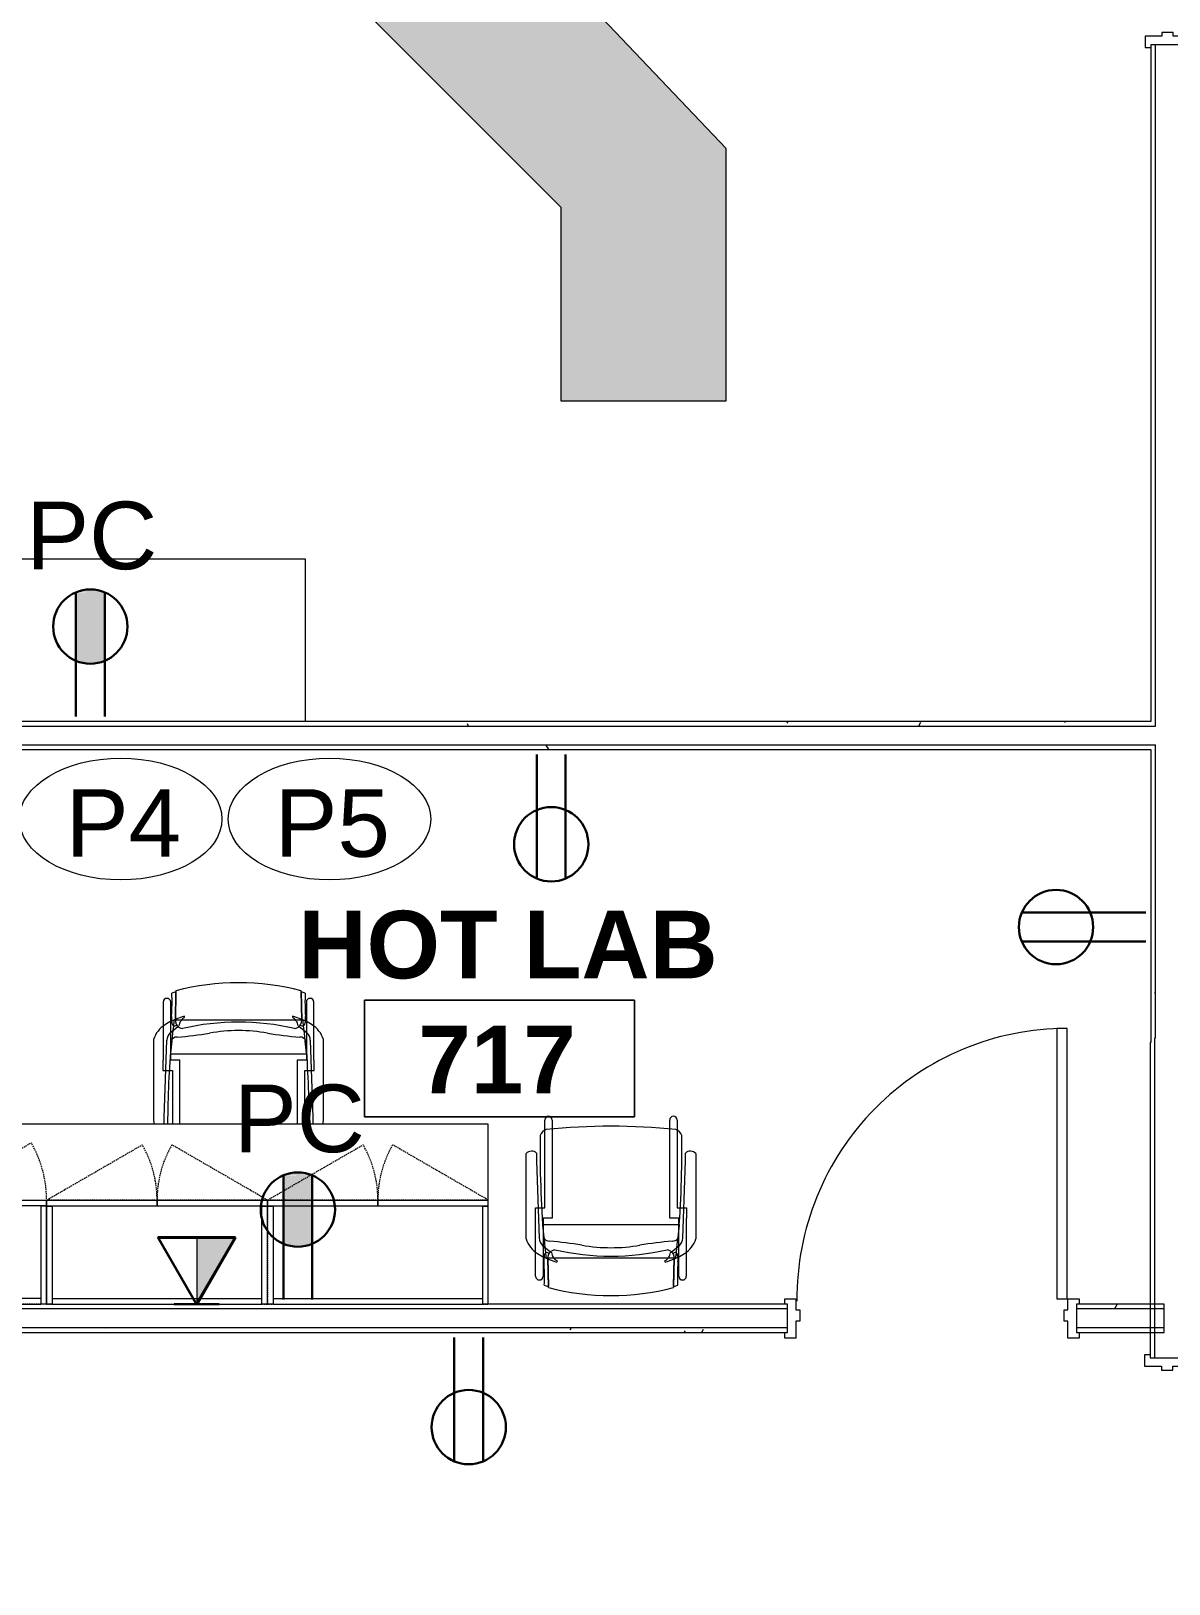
# Model space of a CAD drawing. Header units: inches. Extents: x 1076 to 2563, y 349 to 2134.
# Drawn here: x 1933.8 to 2085.5, y 1681.5 to 1888.4 of the extents above; entities that cross this region are included whole.
import ezdxf

# ---------------------------------------------------------------- set-up
doc = ezdxf.new("R2010")
doc.units = ezdxf.units.IN
doc.header["$MEASUREMENT"] = 0
doc.linetypes.add('Dash', pattern=[0.25, 0.125, -0.125])
doc.linetypes.add('Hidden', pattern=[0.28125, 0.1875, -0.09375])
for name, color, linetype, lineweight in [('A-ANNO-NOTE', 131, 'Continuous', 30), ('A-AREA-IDEN', 2, 'Continuous', 9), ('A-DETL-GENF', 92, 'Continuous', 9), ('A-DETL-THIN', 151, 'Continuous', 9), ('A-DOOR', 31, 'Continuous', 13), ('A-WALL', 113, 'Continuous', 13), ('A-WALL-PATT', 111, 'Continuous', 13), ('I-FURN', 30, 'Continuous', 9), ('I-WALL', 2, 'Continuous', 13), ('P-SANR-FIXT-IDEN', 2, 'Continuous', 9), ('Q-CASE', 31, 'Continuous', 13), ('Q-CASE-HDLN', 31, 'Dash', 9)]:
    doc.layers.add(name, color=color, linetype=linetype, lineweight=lineweight)
doc.styles.add('Swis721 Lt BT', font='swissl.ttf', dxfattribs={"height": 9})
doc.styles.add('Swis721 Lt BT_B', font='', dxfattribs={"height": 9})
doc.styles.get('Swis721 Lt BT_B').set_extended_font_data('Swis721 Lt BT', bold=True)
pattern_1 = [(0, (0, 0), (30.72, 7.68), [1.267, -21.773, 1.267, -21.773, -122.88]), (0, (0, 0), (30.72, 7.68), [-46.08, 1.267, -44.813, 1.267, -21.773, -53.76]), (0, (0, 0), (30.72, 7.68), [-115.2, 1.267, -14.093, 1.267, -37.133]), (120, (11.52, 3.84), (-22.011075, 22.7643), [1.267, -21.773, 1.267, -21.773, -122.88]), (120, (11.52, 3.84), (-22.011075, 22.7643), [-46.08, 1.267, -44.813, 1.267, -21.773, -53.76]), (120, (11.52, 3.84), (-22.011075, 22.7643), [-115.2, 1.267, -14.093, 1.267, -37.133]), (240, (15.36, 19.2), (-8.708925, -30.4443), [1.267, -21.773, 1.267, -21.773, -122.88]), (240, (15.36, 19.2), (-8.708925, -30.4443), [-46.08, 1.267, -44.813, 1.267, -21.773, -53.76]), (240, (15.36, 19.2), (-8.708925, -30.4443), [-115.2, 1.267, -14.093, 1.267, -37.133])]

# ---------------------------------------------------------------- blocks, each defined once
blk = doc.blocks.new('Casework 6 - Casework 1-7590058-Level XX  POWER _ SIGNAL')
at = {"layer": 'Q-CASE', "lineweight": 9}
for p, q in [((1483.52, 1691.07), (1483.52, 1669.49)), ((1501.94, 1691.07), (1483.52, 1691.07)), ((1520.79, 1691.07), (1501.98, 1691.07)), ((1550.55, 1691.07), (1520.79, 1691.07)), ((1569.4, 1691.07), (1550.55, 1691.07)), ((1660.94, 1691.07), (1569.4, 1691.07)), ((1660.94, 1669.49), (1660.94, 1691.07))]:
    blk.add_line(p, q, dxfattribs=at)
blk = doc.blocks.new('Door - Single - Solid Door-7355446-Level XX  POWER _ SIGNAL')
at = {"layer": 'A-DOOR'}
for p, q in [((-14.01, 38.71), (-12.63, 38.71)), ((-14.01, 2.71), (-14.01, 38.71)), ((-12.63, 38.71), (-12.63, 2.71)), ((-12.63, 2.71), (-14.01, 2.71))]:
    blk.add_line(p, q, dxfattribs=at)
at = {"layer": 'A-DOOR', "lineweight": 9}
for p, q in [((-15.63, 2.71), (-15.63, 1.96)), ((-14.13, 2.71), (-15.63, 2.71)), ((-14.13, 1.21), (-14.13, 2.71)), ((23.62, 2.71), (22.12, 2.71)), ((22.12, 2.71), (22.12, 1.21)), ((23.62, 1.96), (23.62, 2.71)), ((-13.63, 1.21), (-14.13, 1.21)), ((-13.63, -0.29), (-13.63, 1.21)), ((22.12, 1.21), (21.62, 1.21)), ((21.62, 1.21), (21.62, -0.29)), ((-15.63, -1.79), (-15.63, -2.54)), ((-14.13, -2.54), (-14.13, -0.29)), ((-14.13, -0.29), (-13.63, -0.29)), ((21.62, -0.29), (22.12, -0.29)), ((22.12, -0.29), (22.12, -2.54)), ((23.62, -2.54), (23.62, -1.79)), ((-15.63, -2.54), (-14.13, -2.54)), ((22.12, -2.54), (23.62, -2.54))]:
    blk.add_line(p, q, dxfattribs=at)
blk.add_arc((-14.01, 2.71), 36, 359.5, 90, dxfattribs=at)
blk = doc.blocks.new('Door - Single - Solid Door-V12-Level XX  POWER _ SIGNAL')
at = {"layer": 'A-DOOR', "lineweight": 9}
for p, q in [((-15.63, 2.54), (-14.13, 2.54)), ((-15.63, 1.79), (-15.63, 2.54)), ((-14.13, 2.54), (-14.13, 0.29)), ((22.12, 2.54), (23.62, 2.54)), ((22.12, 0.29), (22.12, 2.54)), ((23.62, 2.54), (23.62, 1.79)), ((-14.13, 0.29), (-13.63, 0.29)), ((-13.63, 0.29), (-13.63, -1.21)), ((21.62, 0.29), (22.12, 0.29)), ((21.62, -1.21), (21.62, 0.29)), ((-15.63, -2.71), (-15.63, -1.96)), ((-14.13, -1.21), (-14.13, -2.71)), ((-13.63, -1.21), (-14.13, -1.21)), ((22.12, -1.21), (21.62, -1.21)), ((22.12, -2.71), (22.12, -1.21)), ((23.62, -1.96), (23.62, -2.71)), ((-14.13, -2.71), (-15.63, -2.71)), ((23.62, -2.71), (22.12, -2.71))]:
    blk.add_line(p, q, dxfattribs=at)
at = {"layer": 'A-DOOR'}
for p, q in [((-12.63, -2.71), (-14.01, -2.71)), ((-14.01, -2.71), (-14.01, -38.71)), ((-12.63, -38.71), (-12.63, -2.71)), ((-14.01, -38.71), (-12.63, -38.71))]:
    blk.add_line(p, q, dxfattribs=at)
at = {"layer": 'A-DOOR', "lineweight": 9}
blk.add_arc((-14.01, -2.71), 36, 270, 0.5, dxfattribs=at)
blk = doc.blocks.new('C-Counter Top1 - ADJ HEIGHT 2-7779283-Level XX  POWER _ SIGNAL')
at = {"layer": 'Q-CASE', "lineweight": 9}
for p, q in [((-47.26, -13.88), (-47.26, -24)), ((-47.26, -24), (26.86, -24))]:
    blk.add_line(p, q, dxfattribs=at)
blk = doc.blocks.new('F-Haworth_Chair_X99-Seminar - X99 Seminar Chair with Glides-V47-Level XX  POWER _ SIGNAL')
at = {"layer": 'I-FURN'}
for p, q in [((-8.34, 11.52), (-8.42, 7.57)), ((-8.42, 7.57), (-8.34, 11.37)), ((8.42, 7.57), (8.34, 11.52)), ((8.34, 11.37), (8.42, 7.57)), ((-10.04, 10.02), (-10.04, 6.81)), ((-9.04, 7.4), (-9.04, 10.02)), ((9.04, 10.02), (9.04, 7.4)), ((10.04, 6.81), (10.04, 10.02)), ((-10.04, 6.81), (-10.04, 5)), ((-9.13, 5.92), (-8.07, 6.77)), ((-9.04, 5.99), (-9.04, 7.4)), ((-8.75, 6.22), (-8.88, 4.99)), ((-8.68, 6.87), (-8.75, 6.22)), ((-8.62, 7.42), (-8.68, 6.87)), ((-8.6, 7.6), (-8.62, 7.43)), ((-8.61, 6.81), (-8.23, 6.95)), ((-8.49, 7.6), (-8.56, 7.6)), ((-7.65, 7.6), (-8.4, 7.6)), ((-8.03, 6.81), (-7.95, 6.87)), ((7.65, 7.6), (-7.65, 7.6)), ((-7.18, 7.99), (-7.21, 8.13)), ((7.21, 8.13), (7.18, 7.99)), ((8.4, 7.6), (7.65, 7.6)), ((7.95, 6.87), (8.03, 6.81)), ((8.07, 6.77), (9.13, 5.92)), ((8.23, 6.95), (8.61, 6.81)), ((8.56, 7.6), (8.49, 7.6)), ((8.62, 7.43), (8.6, 7.6)), ((8.68, 6.87), (8.62, 7.42)), ((8.75, 6.22), (8.68, 6.87)), ((8.88, 4.99), (8.75, 6.22)), ((9.04, 7.4), (9.04, 5.99)), ((10.04, 5), (10.04, 6.81)), ((-11.32, 5.06), (-11.32, -5.48)), ((-10.04, 4.99), (-10.04, 2.27)), ((-9.92, -5.36), (-9.57, 4.97)), ((-8.9, 4.8), (-9.07, 3.2)), ((-9.04, 3.62), (-9.04, 5.99)), ((-8.88, 4.99), (-8.89, 4.91)), ((8.89, 4.91), (8.88, 4.99)), ((9.07, 3.2), (8.9, 4.8)), ((9.04, 5.99), (9.04, 3.62)), ((9.57, 4.97), (9.92, -5.36)), ((10.04, 2.27), (10.04, 4.99)), ((11.32, -5.48), (11.32, 5.06)), ((-10.04, 2.27), (-10.07, 2.27)), ((-10.07, 2.27), (-10.07, 0.89)), ((-9.07, 3.2), (-9.07, 3.12)), ((-9.07, 3.12), (9.07, 3.12)), ((-9.04, 3.43), (-9.04, 3.62)), ((-9.04, 3.12), (-9.04, 3.43)), ((-9.04, 2.27), (-9.04, 3.12)), ((-7.83, 2.27), (-9.04, 2.27)), ((-7.83, -6.22), (-7.83, 2.27)), ((9.04, 2.27), (7.83, 2.27)), ((7.83, 2.27), (7.83, -6.22)), ((9.04, 3.62), (9.04, 3.43)), ((9.04, 3.43), (9.04, 3.12)), ((9.04, 3.12), (9.04, 2.27)), ((9.07, 3.12), (9.07, 3.2)), ((10.07, 2.27), (10.04, 2.27)), ((10.07, 0.89), (10.07, 2.27)), ((-10.07, 0.89), (-9.71, 0.89)), ((-9.71, 0.89), (-9.2, 0.89)), ((-9.2, 0.89), (-8.82, 0.89)), ((-8.82, 0.89), (-8.82, -6.22)), ((8.82, 0.89), (9.2, 0.89)), ((8.82, -6.22), (8.82, 0.89)), ((9.2, 0.89), (9.71, 0.89)), ((9.71, 0.89), (10.07, 0.89)), ((-11.32, -5.48), (-11.3, -6.22)), ((-9.92, -6.22), (-9.92, -5.36)), ((9.92, -5.36), (9.92, -6.22)), ((11.3, -6.22), (11.32, -5.48))]:
    blk.add_line(p, q, dxfattribs=at)
for centre, radius, start, end in [((0, -20.29), 32.89, 75.3075, 104.696), ((-9.54, 10.02), 0.498, 360, 180), ((-36.06, 10.03), 27.2, 355.9857, 2.5118), ((0, -20.73), 33.17, 104.5766, 105.5522), ((0, -20.73), 33.17, 74.4478, 75.4234), ((36.06, 10.03), 27.2, 177.4882, 184.0143), ((9.54, 10.02), 0.498, 360, 180), ((-7.87, 3.92), 3.63, 121.9522, 161.8211), ((-4.71, -1.15), 9.61, 116.0036, 121.9522), ((-5.2, 7.86), 3.74, 175.9857, 189.9064), ((-4.71, -1.15), 9.61, 113.5094, 116.0036), ((-8.28, 7.33), 0.613, 189.9064, 237.4573), ((-4.71, -1.15), 9.61, 112.927, 113.3607), ((-4.71, -1.15), 9.61, 105.0666, 112.7369), ((-7.37, 7.55), 1.05, 178.8214, 214.7998), ((-7.37, 7.55), 1.05, 178.8214, 264.0446), ((-6.55, 6.76), 1.38, 160.4467, 174.9122), ((-6.55, 6.76), 1.38, 147.5752, 160.4467), ((-6.55, 6.76), 1.38, 117.0503, 145.9813), ((0, -26.49), 33.83, 77.2285, 102.7715), ((0, -15.97), 22.19, 79.9767, 100.0233), ((6.55, 6.76), 1.38, 48.4842, 62.9497), ((4.71, -1.15), 9.61, 67.2631, 74.9334), ((6.55, 6.76), 1.38, 34.0187, 48.4842), ((7.37, 7.55), 1.05, 275.9554, 1.1786), ((6.55, 6.76), 1.38, 5.0878, 32.4248), ((7.37, 7.55), 1.05, 325.2002, 1.1786), ((4.71, -1.15), 9.61, 66.6393, 67.073), ((4.71, -1.15), 9.61, 63.9964, 66.4906), ((8.28, 7.33), 0.613, 302.5427, 350.0936), ((5.2, 7.86), 3.74, 350.0936, 4.0143), ((4.71, -1.15), 9.61, 58.0478, 63.9964), ((7.87, 3.92), 3.63, 18.1789, 58.0478), ((-8.18, 4.9), 1.39, 132.8922, 177.1987), ((144.06, -7.32), 153.52, 175.4787, 179.5904), ((-8.24, 4.59), 0.763, 84.2338, 165.7662), ((-11.32, 48.08), 42.84, 274.2301, 280.0233), ((11.32, 48.08), 42.84, 259.9767, 265.7699), ((8.24, 4.59), 0.763, 14.2338, 95.7662), ((-144.06, -7.32), 153.52, 0.4096, 4.5213), ((8.18, 4.9), 1.39, 2.8013, 47.1078)]:
    blk.add_arc(centre, radius, start, end, dxfattribs=at)
blk = doc.blocks.new('F-Haworth_Chair_X99-Seminar - X99 Seminar Chair with Glides-V48-Level XX  POWER _ SIGNAL')
at = {"layer": 'I-FURN'}
for p, q in [((-8.82, 9.44), (-8.82, 10.78)), ((-7.83, 10.78), (-7.83, 9.57)), ((7.83, 9.57), (7.83, 10.78)), ((8.82, 10.78), (8.82, 9.44)), ((-8.82, -0.89), (-8.82, 9.44)), ((-7.83, 9.57), (-7.83, -1.47)), ((7.83, -2.27), (7.83, 9.57)), ((8.82, 9.44), (8.82, -0.89)), ((-11.32, 5.48), (-11.3, 6.32)), ((-9.92, 6.36), (-9.92, 5.36)), ((9.92, 5.36), (9.92, 6.36)), ((11.3, 6.32), (11.32, 5.48)), ((-11.32, -5.06), (-11.32, 5.48)), ((-9.92, 5.36), (-9.57, -4.97)), ((9.57, -4.97), (9.92, 5.36)), ((11.32, 5.48), (11.32, -5.06)), ((-10.07, -0.89), (-9.71, -0.89)), ((-10.07, -2.27), (-10.07, -0.89)), ((-9.71, -0.89), (-9.2, -0.89)), ((-9.2, -0.89), (-8.82, -0.89)), ((-7.83, -1.48), (-7.83, -2.27)), ((8.82, -0.89), (9.2, -0.89)), ((9.2, -0.89), (9.71, -0.89)), ((9.71, -0.89), (10.07, -0.89)), ((10.07, -0.89), (10.07, -2.27)), ((-10.04, -2.27), (-10.07, -2.27)), ((-10.04, -4.99), (-10.04, -2.27)), ((-9.07, -3.12), (9.07, -3.12)), ((-9.07, -3.2), (-9.07, -3.12)), ((-8.9, -4.8), (-9.07, -3.2)), ((-9.04, -2.27), (-9.04, -3.12)), ((-7.83, -2.27), (-9.04, -2.27)), ((-9.04, -3.12), (-9.04, -3.43)), ((-9.04, -3.43), (-9.04, -3.62)), ((-9.04, -3.62), (-9.04, -5.99)), ((9.04, -2.27), (7.83, -2.27)), ((9.07, -3.2), (8.9, -4.8)), ((9.04, -3.12), (9.04, -2.27)), ((9.04, -3.43), (9.04, -3.12)), ((9.04, -3.62), (9.04, -3.43)), ((9.04, -5.99), (9.04, -3.62)), ((9.07, -3.12), (9.07, -3.2)), ((10.04, -2.27), (10.04, -4.99)), ((10.07, -2.27), (10.04, -2.27)), ((-10.04, -6.81), (-10.04, -5)), ((-9.13, -5.92), (-8.07, -6.77)), ((-9.04, -5.99), (-9.04, -7.4)), ((-8.88, -4.99), (-8.89, -4.91)), ((-8.75, -6.22), (-8.88, -4.99)), ((8.07, -6.77), (9.13, -5.92)), ((8.88, -4.99), (8.75, -6.22)), ((8.89, -4.91), (8.88, -4.99)), ((9.04, -7.4), (9.04, -5.99)), ((10.04, -5), (10.04, -6.81)), ((-10.04, -10.02), (-10.04, -6.81)), ((-9.04, -7.4), (-9.04, -10.02)), ((-8.68, -6.87), (-8.75, -6.22)), ((-8.62, -7.42), (-8.68, -6.87)), ((-8.6, -7.6), (-8.62, -7.43)), ((-8.61, -6.81), (-8.23, -6.95)), ((-8.49, -7.6), (-8.56, -7.6)), ((-8.42, -7.57), (-8.34, -11.37)), ((-8.34, -11.52), (-8.42, -7.57)), ((-7.65, -7.6), (-8.4, -7.6)), ((-8.03, -6.81), (-7.95, -6.87)), ((7.65, -7.6), (-7.65, -7.6)), ((-7.18, -7.99), (-7.21, -8.13)), ((7.21, -8.13), (7.18, -7.99)), ((8.4, -7.6), (7.65, -7.6)), ((7.95, -6.87), (8.03, -6.81)), ((8.23, -6.95), (8.61, -6.81)), ((8.34, -11.37), (8.42, -7.57)), ((8.42, -7.57), (8.34, -11.52)), ((8.56, -7.6), (8.49, -7.6)), ((8.62, -7.43), (8.6, -7.6)), ((8.6, -7.6), (8.6, -7.6)), ((8.68, -6.87), (8.62, -7.42)), ((8.75, -6.22), (8.68, -6.87)), ((9.04, -10.02), (9.04, -7.4)), ((10.04, -6.81), (10.04, -10.02))]:
    blk.add_line(p, q, dxfattribs=at)
for centre, radius, start, end in [((-8.32, 10.78), 0.495, 0, 180), ((8.32, 10.78), 0.495, 0, 180), ((-8.21, 8.28), 1.31, 110.0433, 159.9567), ((144.06, 7.32), 153.52, 179.4749, 184.5213), ((0, -75.01), 84.96, 84.1475, 95.8525), ((8.21, 8.28), 1.31, 20.0433, 69.9567), ((-144.06, 7.32), 153.52, 355.4787, 0.5251), ((-10.58, 5.68), 0.956, 45.8901, 138.1099), ((10.58, 5.68), 0.956, 41.8901, 134.1099), ((-7.87, -3.92), 3.63, 198.1789, 238.0478), ((-8.18, -4.9), 1.39, 182.8013, 227.1078), ((-8.24, -4.59), 0.763, 194.2338, 275.7662), ((-11.32, -48.08), 42.84, 79.9767, 85.7699), ((0, 15.97), 22.19, 259.9767, 280.0233), ((11.32, -48.08), 42.84, 94.2301, 100.0233), ((8.24, -4.59), 0.763, 264.2338, 345.7662), ((8.18, -4.9), 1.39, 312.8922, 357.1987), ((7.87, -3.92), 3.63, 301.9522, 341.8211), ((-4.71, 1.15), 9.61, 238.0478, 243.9964), ((-5.2, -7.86), 3.74, 170.0936, 184.0143), ((-36.06, -10.03), 27.2, 357.4882, 4.0143), ((-4.71, 1.15), 9.61, 243.9964, 246.4906), ((-8.28, -7.33), 0.613, 122.5427, 170.0936), ((-4.71, 1.15), 9.61, 246.6393, 247.073), ((-7.37, -7.55), 1.05, 95.9554, 181.1786), ((-7.37, -7.55), 1.05, 145.2002, 181.1786), ((-4.71, 1.15), 9.61, 247.2631, 254.9334), ((-6.55, -6.76), 1.38, 185.0878, 199.5533), ((-6.55, -6.76), 1.38, 199.5533, 212.4248), ((-6.55, -6.76), 1.38, 214.0187, 242.9497), ((0, 26.49), 33.83, 257.2285, 282.7715), ((6.55, -6.76), 1.38, 297.0503, 325.9813), ((4.71, 1.15), 9.61, 285.0666, 292.7369), ((7.37, -7.55), 1.05, 358.8214, 84.0446), ((6.55, -6.76), 1.38, 327.5752, 354.9122), ((7.37, -7.55), 1.05, 358.8214, 34.7998), ((4.71, 1.15), 9.61, 292.927, 293.3607), ((4.71, 1.15), 9.61, 293.5094, 296.0036), ((8.28, -7.33), 0.613, 9.9064, 57.4573), ((36.06, -10.03), 27.2, 175.9857, 182.5118), ((5.2, -7.86), 3.74, 355.9857, 9.9064), ((4.71, 1.15), 9.61, 296.0036, 301.9522), ((-9.54, -10.02), 0.498, 180, 0), ((9.54, -10.02), 0.498, 180, 0), ((0, 20.73), 33.17, 254.4478, 255.4234), ((0, 20.29), 32.89, 255.304, 284.6925), ((0, 20.73), 33.17, 284.5766, 285.5522)]:
    blk.add_arc(centre, radius, start, end, dxfattribs=at)
blk = doc.blocks.new('CW Cupbd Ohead1 - 37_h x 13 7_8_d - 2 Doors - 1 Shelf-7798943-Level XX  POWER _ SIGNAL')
at = {"layer": 'Q-CASE', "linetype": 'Hidden', "lineweight": 9}
for p, q in [((2, 16.24), (14.74, 23.6)), ((31.43, 16.24), (18.69, 23.6))]:
    blk.add_line(p, q, dxfattribs=at)
at = {"layer": 'Q-CASE', "lineweight": 9}
for p, q in [((2, 16.24), (16.71, 16.24)), ((2, 16.24), (2, 15.45)), ((16.71, 15.45), (2, 15.45)), ((2, 15.45), (2.75, 15.45)), ((2, 2.36), (2, 15.45)), ((2.75, 15.45), (2.75, 2.36)), ((16.71, 15.45), (16.71, 16.24)), ((16.71, 16.24), (31.43, 16.24)), ((16.71, 16.24), (16.71, 15.45)), ((31.43, 15.45), (16.71, 15.45)), ((30.68, 15.45), (31.43, 15.45)), ((30.68, 2.36), (30.68, 15.45)), ((31.43, 15.45), (31.43, 16.24)), ((31.43, 2.36), (31.43, 15.45)), ((2.75, 2.36), (2, 2.36)), ((30.68, 3.11), (2.75, 3.11)), ((2.75, 2.36), (30.68, 2.36)), ((31.43, 2.36), (30.68, 2.36))]:
    blk.add_line(p, q, dxfattribs=at)
at = {"layer": 'Q-CASE', "linetype": 'Hidden', "lineweight": 9}
for centre, start, end in [((2, 16.24), 359.5, 30), ((31.43, 16.24), 150, 180.5)]:
    blk.add_arc(centre, 14.72, start, end, dxfattribs=at)
at = {"layer": 'Q-CASE-HDLN'}
for p, q in [((31.43, 16.24), (2, 16.24)), ((2, 16.24), (2, 2.36)), ((31.43, 2.36), (31.43, 16.24)), ((2, 2.36), (31.43, 2.36))]:
    blk.add_line(p, q, dxfattribs=at)
blk = doc.blocks.new('CW Cupbd Ohead Cnr - 23_5_h x 13 7_8_d - 1 Shelf-7798154-Level XX  POWER _ SIGNAL')
at = {"layer": 'Q-CASE', "lineweight": 9}
for p, q in [((25.22, -2.36), (2, -2.36)), ((2, -2.36), (2, -30.74)), ((2.75, -30.74), (2.75, -3.11)), ((2.75, -3.11), (25.22, -3.11)), ((25.22, -2.36), (25.97, -2.36)), ((25.22, -15.49), (25.22, -2.36)), ((25.97, -15.49), (25.97, -2.36)), ((15.12, -16.24), (15.12, -15.49)), ((15.12, -15.49), (15.87, -15.49)), ((15.12, -31.49), (15.12, -16.24)), ((15.87, -16.24), (15.12, -16.24)), ((15.87, -15.49), (25.97, -15.49)), ((15.87, -15.49), (15.87, -16.24)), ((15.87, -16.24), (15.87, -31.49)), ((25.97, -16.24), (15.87, -16.24)), ((25.97, -15.49), (25.22, -15.49)), ((25.97, -16.24), (25.97, -15.49)), ((2, -31.49), (2, -30.74)), ((15.12, -30.74), (2, -30.74)), ((15.12, -30.74), (15.12, -31.49)), ((15.12, -31.49), (2, -31.49)), ((15.12, -31.49), (15.87, -31.49))]:
    blk.add_line(p, q, dxfattribs=at)
at = {"layer": 'Q-CASE', "linetype": 'Hidden', "lineweight": 9}
for p, q in [((15.87, -16.24), (23.5, -29.44)), ((25.97, -16.24), (17.22, -21.29))]:
    blk.add_line(p, q, dxfattribs=at)
for centre, radius, start, end in [((25.97, -16.24), 10.1, 179.5, 210), ((15.87, -16.24), 15.25, 269.5, 300)]:
    blk.add_arc(centre, radius, start, end, dxfattribs=at)
at = {"layer": 'Q-CASE-HDLN'}
for p, q in [((2, -2.36), (25.97, -2.36)), ((2, -31.49), (2, -2.36)), ((25.97, -2.36), (25.97, -16.24)), ((15.87, -16.24), (15.87, -31.49)), ((25.97, -16.24), (15.87, -16.24)), ((15.87, -31.49), (2, -31.49))]:
    blk.add_line(p, q, dxfattribs=at)
blk = doc.blocks.new('Room Tag - Room Name and Number-3379422-Level XX  POWER _ SIGNAL')
at = {"layer": 'A-AREA-IDEN'}
for p, q in [((-0.1881, -0.1636), (-0.1881, -0.0018)), ((-0.1881, -0.0018), (0.1869, -0.0018)), ((0.1869, -0.0018), (-0.1881, -0.0018)), ((-0.1881, -0.0018), (-0.1881, -0.1636)), ((0.1869, -0.0018), (0.1869, -0.1636)), ((0.1869, -0.1636), (0.1869, -0.0018)), ((0.1869, -0.1636), (-0.1881, -0.1636)), ((-0.1881, -0.1636), (0.1869, -0.1636))]:
    blk.add_line(p, q, dxfattribs=at)
blk = doc.blocks.new('Plumbing Equipment Tag - Standard-3394155-Level XX  POWER _ SIGNAL')
at = {"layer": 'P-SANR-FIXT-IDEN'}
blk.add_ellipse((-0.0499, 0.0037), major_axis=(-0.1406, 0), ratio=0.600473, dxfattribs=at)

msp = doc.modelspace()

# ---------------------------------------------------------------- hatches: boundary and pattern name
at = {"layer": 'A-ANNO-NOTE', "lineweight": 9}
for points in [[(1943.62, 1813.55), (1940.53, 1813.84), (1939.88, 1813.61)], [(1940.53, 1813.84), (1942.78, 1813.85), (1940.92, 1813.92)], [(1943.62, 1813.55), (1942.78, 1813.85), (1940.53, 1813.84)], [(1942.78, 1813.85), (1942, 1813.98), (1940.92, 1813.92)], [(1939.79, 1804.48), (1943.62, 1813.55), (1939.79, 1813.57)], [(1939.88, 1804.44), (1943.62, 1813.55), (1939.79, 1804.48)], [(1939.97, 1804.41), (1943.62, 1813.55), (1939.88, 1804.44)], [(1940.06, 1804.38), (1943.62, 1813.55), (1939.97, 1804.41)], [(1940.16, 1804.34), (1943.62, 1813.55), (1940.06, 1804.38)], [(1940.25, 1804.31), (1943.62, 1813.55), (1940.16, 1804.34)], [(1940.34, 1804.29), (1943.62, 1813.55), (1940.25, 1804.31)], [(1940.44, 1804.26), (1943.62, 1813.55), (1940.34, 1804.29)], [(1940.53, 1804.24), (1943.62, 1813.55), (1940.44, 1804.26)], [(1940.63, 1804.21), (1943.62, 1813.55), (1940.53, 1804.24)], [(1940.73, 1804.19), (1943.62, 1813.55), (1940.63, 1804.21)], [(1940.82, 1804.17), (1943.62, 1813.55), (1940.73, 1804.19)], [(1940.92, 1804.16), (1943.62, 1813.55), (1940.82, 1804.17)], [(1941.02, 1804.14), (1943.62, 1813.55), (1940.92, 1804.16)], [(1941.12, 1804.13), (1943.62, 1813.55), (1941.02, 1804.14)], [(1941.21, 1804.12), (1943.62, 1813.55), (1941.12, 1804.13)], [(1941.31, 1804.11), (1943.62, 1813.55), (1941.21, 1804.12)], [(1941.41, 1804.1), (1943.62, 1813.55), (1941.31, 1804.11)], [(1941.51, 1804.1), (1943.62, 1813.55), (1941.41, 1804.1)], [(1941.61, 1804.1), (1943.62, 1813.55), (1941.51, 1804.1)], [(1941.7, 1804.1), (1943.62, 1813.55), (1941.61, 1804.1)], [(1941.7, 1804.1), (1941.8, 1804.1), (1943.62, 1813.55)], [(1941.8, 1804.1), (1941.9, 1804.1), (1943.62, 1813.55)], [(1941.9, 1804.1), (1942, 1804.1), (1943.62, 1813.55)], [(1942, 1804.1), (1942.1, 1804.11), (1943.62, 1813.55)], [(1942.1, 1804.11), (1942.2, 1804.12), (1943.62, 1813.55)], [(1942.2, 1804.12), (1942.29, 1804.13), (1943.62, 1813.55)], [(1942.29, 1804.13), (1942.39, 1804.14), (1943.62, 1813.55)], [(1942.39, 1804.14), (1942.49, 1804.16), (1943.62, 1813.55)], [(1942.49, 1804.16), (1942.58, 1804.17), (1943.62, 1813.55)], [(1942.58, 1804.17), (1942.68, 1804.19), (1943.62, 1813.55)], [(1942.68, 1804.19), (1942.78, 1804.21), (1943.62, 1813.55)], [(1942.78, 1804.21), (1942.87, 1804.24), (1943.62, 1813.55)], [(1942.87, 1804.24), (1942.97, 1804.26), (1943.62, 1813.55)], [(1942.97, 1804.26), (1943.06, 1804.29), (1943.62, 1813.55)], [(1943.06, 1804.29), (1943.16, 1804.31), (1943.62, 1813.55)], [(1943.16, 1804.31), (1943.25, 1804.34), (1943.62, 1813.55)], [(1943.25, 1804.34), (1943.34, 1804.38), (1943.62, 1813.55)], [(1943.34, 1804.38), (1943.44, 1804.41), (1943.62, 1813.55)], [(1943.44, 1804.41), (1943.53, 1804.44), (1943.62, 1813.55)], [(1943.53, 1804.44), (1943.62, 1804.48), (1943.62, 1813.55)], [(1967.45, 1726.84), (1971.28, 1735.91), (1967.45, 1735.93)], [(1967.54, 1726.81), (1971.28, 1735.91), (1967.45, 1726.84)], [(1971.28, 1735.91), (1968.19, 1736.2), (1967.54, 1735.97)], [(1967.63, 1726.77), (1971.28, 1735.91), (1967.54, 1726.81)], [(1967.72, 1726.74), (1971.28, 1735.91), (1967.63, 1726.77)], [(1967.82, 1726.71), (1971.28, 1735.91), (1967.72, 1726.74)], [(1967.91, 1726.68), (1971.28, 1735.91), (1967.82, 1726.71)], [(1968, 1726.65), (1971.28, 1735.91), (1967.91, 1726.68)], [(1968.1, 1726.62), (1971.28, 1735.91), (1968, 1726.65)], [(1968.19, 1726.6), (1971.28, 1735.91), (1968.1, 1726.62)], [(1968.19, 1736.2), (1970.44, 1736.22), (1968.58, 1736.29)], [(1971.28, 1735.91), (1970.44, 1736.22), (1968.19, 1736.2)], [(1968.29, 1726.58), (1971.28, 1735.91), (1968.19, 1726.6)], [(1968.39, 1726.56), (1971.28, 1735.91), (1968.29, 1726.58)], [(1968.48, 1726.54), (1971.28, 1735.91), (1968.39, 1726.56)], [(1968.58, 1726.52), (1971.28, 1735.91), (1968.48, 1726.54)], [(1970.44, 1736.22), (1969.66, 1736.34), (1968.58, 1736.29)], [(1968.68, 1726.51), (1971.28, 1735.91), (1968.58, 1726.52)], [(1968.77, 1726.49), (1971.28, 1735.91), (1968.68, 1726.51)], [(1968.87, 1726.48), (1971.28, 1735.91), (1968.77, 1726.49)], [(1968.97, 1726.47), (1971.28, 1735.91), (1968.87, 1726.48)], [(1969.07, 1726.47), (1971.28, 1735.91), (1968.97, 1726.47)], [(1969.17, 1726.46), (1971.28, 1735.91), (1969.07, 1726.47)], [(1969.26, 1726.46), (1971.28, 1735.91), (1969.17, 1726.46)], [(1969.36, 1726.46), (1971.28, 1735.91), (1969.26, 1726.46)], [(1969.36, 1726.46), (1969.46, 1726.46), (1971.28, 1735.91)], [(1969.46, 1726.46), (1969.56, 1726.46), (1971.28, 1735.91)], [(1969.56, 1726.46), (1969.66, 1726.47), (1971.28, 1735.91)], [(1969.66, 1726.47), (1969.76, 1726.47), (1971.28, 1735.91)], [(1969.76, 1726.47), (1969.85, 1726.48), (1971.28, 1735.91)], [(1969.85, 1726.48), (1969.95, 1726.49), (1971.28, 1735.91)], [(1969.95, 1726.49), (1970.05, 1726.51), (1971.28, 1735.91)], [(1970.05, 1726.51), (1970.15, 1726.52), (1971.28, 1735.91)], [(1970.15, 1726.52), (1970.24, 1726.54), (1971.28, 1735.91)], [(1970.24, 1726.54), (1970.34, 1726.56), (1971.28, 1735.91)], [(1970.34, 1726.56), (1970.44, 1726.58), (1971.28, 1735.91)], [(1970.44, 1726.58), (1970.53, 1726.6), (1971.28, 1735.91)], [(1970.53, 1726.6), (1970.63, 1726.62), (1971.28, 1735.91)], [(1970.63, 1726.62), (1970.72, 1726.65), (1971.28, 1735.91)], [(1970.72, 1726.65), (1970.82, 1726.68), (1971.28, 1735.91)], [(1970.82, 1726.68), (1970.91, 1726.71), (1971.28, 1735.91)], [(1970.91, 1726.71), (1971, 1726.74), (1971.28, 1735.91)], [(1971, 1726.74), (1971.1, 1726.77), (1971.28, 1735.91)], [(1971.1, 1726.77), (1971.19, 1726.81), (1971.28, 1735.91)], [(1971.19, 1726.81), (1971.28, 1726.84), (1971.28, 1735.91)], [(1955.91, 1718.72), (1961.07, 1727.66), (1955.91, 1727.66)]]:
    msp.add_hatch(color=256, dxfattribs=at).paths.add_polyline_path(points, flags=0)
at = {"layer": 'A-DETL-GENF', "transparency": 33554489}
msp.add_hatch(color=7, dxfattribs=at).paths.add_polyline_path([(2026.42, 1839.13), (2026.42, 1872.73), (1970.39, 1931.67), (1782.85, 1931.67), (1782.85, 1909.64), (1959.68, 1909.64), (2004.39, 1864.92), (2004.39, 1839.13)], flags=0)
at = {"layer": 'A-WALL-PATT', "lineweight": 9}
h = msp.add_hatch(dxfattribs=at)
h.set_pattern_fill('FP_1', color=256, style=0, pattern_type=2)
h.set_pattern_definition(pattern_1)
h.paths.add_polyline_path([(2083.02, 1754.29), (2083.64, 1754.29), (2083.64, 1793.3), (2083.02, 1793.3), (2083.02, 1757.42)], flags=0)
h.paths.add_polyline_path([(2083.02, 1795.8), (2083.64, 1795.8), (2083.64, 1886.54), (2083.02, 1886.54), (2083.02, 1796.43)], flags=0)
h.paths.add_polyline_path([(2083.02, 1925.04), (2083.64, 1925.04), (2083.64, 1927.92), (2083.02, 1927.92)], flags=0)
h = msp.add_hatch(dxfattribs=at)
h.set_pattern_fill('FP_1', color=256, style=0, pattern_type=2)
h.set_pattern_definition(pattern_1)
h.paths.add_polyline_path([(1906.75, 1795.8), (2083.02, 1795.8), (2083.02, 1796.43), (1787.41, 1796.43), (1787.41, 1795.8), (1901.96, 1795.8)], flags=0)
h = msp.add_hatch(dxfattribs=at)
h.set_pattern_fill('FP_1', color=256, style=0, pattern_type=2)
h.set_pattern_definition(pattern_1)
h.paths.add_polyline_path([(1904.51, 1792.68), (2083.02, 1792.68), (2083.02, 1793.3), (1901.96, 1793.3), (1901.96, 1792.68), (1903.62, 1792.68)], flags=0)
h.paths.add_polyline_path([(1792.97, 1792.68), (1881.21, 1792.68), (1881.21, 1793.3), (1790.53, 1793.3), (1790.53, 1792.68), (1791.16, 1792.68)], flags=0)
h = msp.add_hatch(dxfattribs=at)
h.set_pattern_fill('FP_1', color=256, style=0, pattern_type=2)
h.set_pattern_definition(pattern_1)
h.paths.add_polyline_path([(2217.2, 1753.67), (2217.2, 1754.29), (2086.08, 1754.29), (2086.08, 1753.67), (2217.17, 1753.67)], flags=0)
h.paths.add_polyline_path([(2083.02, 1753.67), (2083.58, 1753.67), (2083.58, 1754.29), (2083.02, 1754.29)], flags=0)
h = msp.add_hatch(dxfattribs=at)
h.set_pattern_fill('FP_1', color=256, style=0, pattern_type=2)
h.set_pattern_definition(pattern_1)
h.paths.add_polyline_path([(2082.96, 1718.17), (2082.95, 1718.79), (2073.12, 1718.79), (2073.12, 1718.17), (2082.95, 1718.17)], flags=0)
h.paths.add_polyline_path([(1958.43, 1718.17), (2034.62, 1718.17), (2034.62, 1718.79), (1906.75, 1718.79), (1906.75, 1718.17), (1930.75, 1718.17)], flags=0)
h = msp.add_hatch(dxfattribs=at)
h.set_pattern_fill('FP_1', color=256, style=0, pattern_type=2)
h.set_pattern_definition(pattern_1)
h.paths.add_polyline_path([(2080.94, 1715.04), (2082.96, 1715.04), (2082.95, 1715.67), (2073.12, 1715.67), (2073.12, 1715.04)], flags=0)
h.paths.add_polyline_path([(1982.93, 1715.04), (2034.62, 1715.04), (2034.62, 1715.67), (1906.75, 1715.67), (1906.75, 1715.04), (1958.43, 1715.04)], flags=0)

# ---------------------------------------------------------------- linework, layer by layer
at = {"layer": 'A-ANNO-NOTE'}
for p, q in [((1939.79, 1797.08), (1939.79, 1813.61)), ((1939.79, 1797.08), (1939.79, 1813.61)), ((1943.62, 1797.08), (1943.62, 1813.61)), ((2001.21, 1792.03), (2001.21, 1775.5)), ((2005.04, 1792.03), (2005.04, 1775.5)), ((2005.04, 1792.03), (2005.04, 1775.5)), ((2082.36, 1770.95), (2065.84, 1770.95)), ((2082.36, 1767.12), (2065.84, 1767.12)), ((2082.36, 1767.12), (2065.84, 1767.12)), ((1967.45, 1719.45), (1967.45, 1735.97)), ((1967.45, 1719.45), (1967.45, 1735.97)), ((1971.28, 1719.45), (1971.28, 1735.97)), ((1955.87, 1718.79), (1950.71, 1727.72)), ((1950.71, 1727.72), (1961.03, 1727.72)), ((1955.91, 1718.72), (1950.75, 1727.66)), ((1950.75, 1727.66), (1961.07, 1727.66)), ((1955.87, 1718.79), (1961.03, 1727.72)), ((1955.91, 1718.72), (1961.07, 1727.66)), ((1958.87, 1718.79), (1952.87, 1718.79)), ((1990.21, 1714.39), (1990.21, 1697.86)), ((1994.04, 1714.39), (1994.04, 1697.86)), ((1994.04, 1714.39), (1994.04, 1697.86))]:
    msp.add_line(p, q, dxfattribs=at)
at = {"layer": 'A-ANNO-NOTE', "lineweight": 9}
for p, q in [((1939.79, 1813.57), (1939.79, 1804.48)), ((1943.62, 1804.48), (1943.62, 1813.55)), ((1967.45, 1735.93), (1967.45, 1726.84)), ((1971.28, 1726.84), (1971.28, 1735.91)), ((1955.91, 1718.72), (1961.07, 1727.66)), ((1961.07, 1727.66), (1955.91, 1727.66)), ((1955.91, 1727.66), (1955.91, 1718.72))]:
    msp.add_line(p, q, dxfattribs=at)
at = {"layer": 'A-ANNO-NOTE'}
for centre in [(1941.7, 1809.05), (2003.13, 1780.06), (2070.4, 1769.03), (1969.36, 1731.41), (1992.13, 1702.43)]:
    msp.add_circle(centre, 4.95, dxfattribs=at)
at = {"layer": 'A-ANNO-NOTE', "lineweight": 9}
for centre, radius, start, end in [((1941.68, 1809.49), 4.5, 64.5156, 114.9234), ((1941.7, 1809.05), 4.95, 247.2244, 292.7756), ((1969.34, 1731.85), 4.5, 64.5156, 114.9234), ((1969.36, 1731.41), 4.95, 247.2244, 292.7756)]:
    msp.add_arc(centre, radius, start, end, dxfattribs=at)
at = {"layer": 'A-DETL-THIN'}
for p, q in [((2026.42, 1872.73), (1970.39, 1931.67)), ((1959.68, 1909.64), (2004.39, 1864.92)), ((2026.42, 1839.13), (2026.42, 1872.73)), ((2004.39, 1864.92), (2004.39, 1839.13)), ((2004.39, 1839.13), (2026.42, 1839.13))]:
    msp.add_line(p, q, dxfattribs=at)
at = {"layer": 'A-WALL'}
for p, q in [((2083.64, 1795.8), (2083.64, 1886.54)), ((1788.03, 1795.8), (2083.64, 1795.8)), ((1901.96, 1793.3), (2083.64, 1793.3)), ((2083.64, 1754.29), (2083.64, 1793.3)), ((2083.58, 1754.29), (2083.64, 1754.29)), ((2083.58, 1711.67), (2083.58, 1754.29)), ((2034.62, 1718.17), (1906.12, 1718.17)), ((2084.83, 1718.17), (2073.12, 1718.17)), ((2034.62, 1715.67), (1906.12, 1715.67)), ((2084.83, 1715.67), (2073.12, 1715.67))]:
    msp.add_line(p, q, dxfattribs=at)
at = {"layer": 'I-WALL'}
for p, q in [((2083.02, 1886.54), (2083.02, 1796.43)), ((2086.77, 1886.54), (2083.02, 1886.54)), ((2083.02, 1796.43), (1787.41, 1796.43)), ((1902.59, 1792.68), (2083.02, 1792.68)), ((2083.02, 1792.68), (2083.02, 1753.67)), ((2082.95, 1753.67), (2082.95, 1711.67)), ((2083.02, 1753.67), (2082.95, 1753.67)), ((2034.62, 1718.79), (1994.75, 1718.79)), ((2034.62, 1715.04), (2034.62, 1718.79)), ((2084.83, 1718.79), (2073.12, 1718.79)), ((2073.12, 1718.79), (2073.12, 1715.04)), ((2084.83, 1715.04), (2084.83, 1718.79)), ((1906.75, 1715.04), (2034.62, 1715.04)), ((2073.12, 1715.04), (2084.83, 1715.04)), ((2082.95, 1711.67), (2086.7, 1711.67))]:
    msp.add_line(p, q, dxfattribs=at)

# ---------------------------------------------------------------- block references
at = {"layer": 'A-AREA-IDEN', "xscale": 95.99999999999994, "yscale": 95.99999999999994, "zscale": 95.99999999999994}
msp.add_blockref('Room Tag - Room Name and Number-3379422-Level XX  POWER _ SIGNAL', (1996.3, 1759.48), dxfattribs=at)
at = {"layer": 'A-DOOR'}
for name, p, rotation in [('Door - Single - Solid Door-7355446-Level XX  POWER _ SIGNAL', (2084.8, 1909.79), 269.9999999999999), ('Door - Single - Solid Door-V12-Level XX  POWER _ SIGNAL', (2057.86, 1716.83), 180), ('Door - Single - Solid Door-7355446-Level XX  POWER _ SIGNAL', (2084.74, 1696.41), 270)]:
    msp.add_blockref(name, p, dxfattribs=dict(at, rotation=rotation))
at = {"layer": 'I-FURN'}
for name, p in [('F-Haworth_Chair_X99-Seminar - X99 Seminar Chair with Glides-V47-Level XX  POWER _ SIGNAL', (1961.45, 1749.02)), ('F-Haworth_Chair_X99-Seminar - X99 Seminar Chair with Glides-V48-Level XX  POWER _ SIGNAL', (2011.09, 1732.55))]:
    msp.add_blockref(name, p, dxfattribs=at)
at = {"layer": 'P-SANR-FIXT-IDEN', "xscale": 95.99999999999994, "yscale": 95.99999999999994, "zscale": 95.99999999999994}
for p in [(1950.54, 1783.06), (1978.37, 1783.06)]:
    msp.add_blockref('Plumbing Equipment Tag - Standard-3394155-Level XX  POWER _ SIGNAL', p, dxfattribs=at)
at = {"layer": 'Q-CASE', "lineweight": 9}
for name, p in [('Casework 6 - Casework 1-7590058-Level XX  POWER _ SIGNAL', (309.45, 126.94)), ('CW Cupbd Ohead1 - 37_h x 13 7_8_d - 2 Doors - 1 Shelf-7798943-Level XX  POWER _ SIGNAL', (1933.88, 1716.43)), ('CW Cupbd Ohead1 - 37_h x 13 7_8_d - 2 Doors - 1 Shelf-7798943-Level XX  POWER _ SIGNAL', (1963.31, 1716.43))]:
    msp.add_blockref(name, p, dxfattribs=at)
for name, p, rotation in [('CW Cupbd Ohead Cnr - 23_5_h x 13 7_8_d - 1 Shelf-7798154-Level XX  POWER _ SIGNAL', (1904.38, 1716.8), 90.00000000000081), ('C-Counter Top1 - ADJ HEIGHT 2-7779283-Level XX  POWER _ SIGNAL', (1947.48, 1718.79), 180)]:
    msp.add_blockref(name, p, dxfattribs=dict(at, rotation=rotation))

# ---------------------------------------------------------------- texts
at = {"layer": 'A-ANNO-NOTE', "lineweight": 9, "char_height": 9, "width": 19.998, "attachment_point": 1, "style": 'Swis721 Lt BT'}
for insert in [(1933.16, 1825.69), (1960.82, 1748.05)]:
    msp.add_mtext('PC', dxfattribs=dict(at, insert=insert))
at = {"layer": 'A-AREA-IDEN', "char_height": 9, "attachment_point": 1, "style": 'Swis721 Lt BT_B'}
for s, insert, width in [('HOT LAB', (1969.44, 1771.2), 64.842), ('717', (1985.41, 1755.88), 25.452)]:
    msp.add_mtext(s, dxfattribs=dict(at, insert=insert, width=width))
at = {"layer": 'P-SANR-FIXT-IDEN', "char_height": 9, "width": 17.574, "attachment_point": 1, "style": 'Swis721 Lt BT'}
for s, insert in [('P4', (1938.42, 1787.39)), ('P5', (1966.25, 1787.39))]:
    msp.add_mtext(s, dxfattribs=dict(at, insert=insert))

doc.saveas('drawing.dxf')
